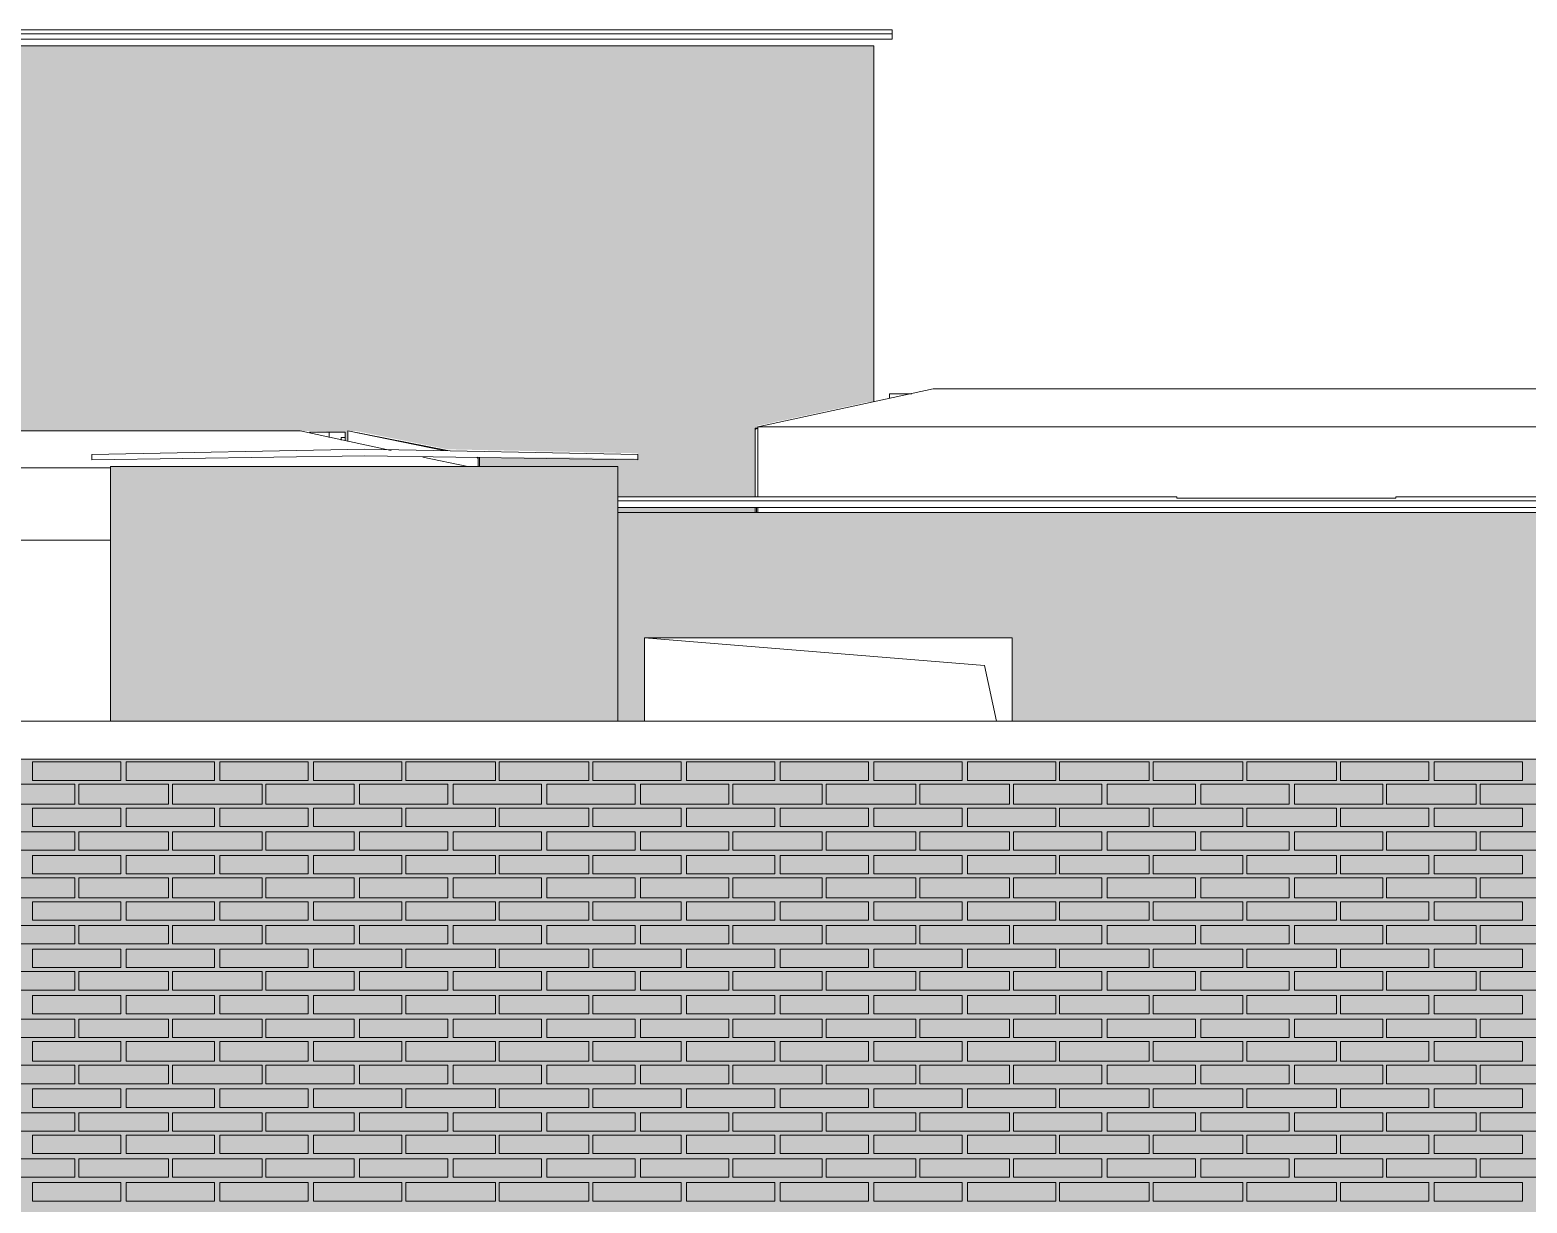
# Model space of a CAD drawing. Header units: millimetres. Extents: x -28928 to 100580, y -22867 to 36490.
# Drawn here: x 67191 to 71995, y 7605 to 11368 of the extents above; entities that cross this region are included whole.
import ezdxf

# ---------------------------------------------------------------- set-up
doc = ezdxf.new("R2010")
doc.units = ezdxf.units.MM
doc.layers.add('PDF _Геометрия', color=7, linetype='Continuous', true_color=0x8f8e8d)
doc.layers.add('PDF _Сплошная заливка', color=7, linetype='Continuous', true_color=0xffffff)

msp = doc.modelspace()

# ---------------------------------------------------------------- hatches: boundary and pattern name
at = {"layer": 'PDF _Сплошная заливка', "true_color": 0x383e42, "transparency": 33554559}
h = msp.add_hatch(color=250, dxfattribs=at)
h.paths.add_polyline_path([(69881.8, 10174.9), (69898.7, 10174.9), (69898.7, 11317.2), (65414.1, 11317.2), (65414.1, 10174.9), (65426.8, 10174.9), (65443.7, 10166.4), (65456.4, 10162.2), (65481.8, 10149.5), (65494.5, 10145.3), (65519.9, 10132.6), (65532.6, 10128.4), (65549.5, 10119.9), (65562.2, 10115.7), (65587.6, 10103), (65600.3, 10098.7), (65625.7, 10086), (68088, 10081.8), (68202.2, 10077.6), (68202.2, 10052.2), (68210.7, 10052.2), (68210.7, 10081.8), (68236.1, 10081.8), (68532.2, 10022.6), (69141.4, 10009.9), (69141.4, 9993), (68887.6, 9997.2), (68633.7, 9997.2), (68633.7, 9967.6), (69078, 9967.6), (69078, 9870.3), (69518, 9870.3), (69518, 10090.3), (69526.4, 10090.3), (69526.4, 10098.7), (69568.7, 10107.2), (69585.7, 10111.4), (69628, 10119.9), (69644.9, 10124.1), (69687.2, 10132.6), (69704.1, 10136.8), (69725.3, 10141), (69742.2, 10145.3), (69784.5, 10153.7), (69801.4, 10158), (69843.7, 10166.4), (69860.7, 10170.7)])
h.paths.add_polyline_path([(69518, 9819.5), (69518, 9836.4), (69078, 9836.4), (69078, 9819.5)])
msp.add_hatch(color=250, dxfattribs=at).paths.add_polyline_path([(70343, 9417.6), (70343, 9151), (72128.3, 9151), (72128.3, 9819.5), (69078, 9819.5), (69078, 9151), (69162.6, 9151), (69162.6, 9417.6)])
at = {"layer": 'PDF _Сплошная заливка', "true_color": 0xdcd6cf, "transparency": 33554559}
msp.add_hatch(color=254, dxfattribs=at).paths.add_polyline_path([(60798.4, -2005.5), (60798.4, -4713.2), (70224.5, -4713.2), (70224.5, -1464), (74070.3, -1464), (74070.3, -4713.2), (82294.9, -4713.2), (82294.9, 9028.4), (55763.7, 9028.4), (55763.7, -4713.2), (56851.1, -4713.2), (56851.1, -1464), (58251.4, -1464), (58251.4, -4713.2), (59499.5, -4713.2), (59499.5, -2005.5)])

# ---------------------------------------------------------------- linework, layer by layer
at = {"layer": 'PDF _Геометрия', "color": 7, "lineweight": 9}
for points in [[(69958, 11355.3), (65350.7, 11355.3), (65350.7, 11368), (69958, 11368)], [(70089.1, 10217.2), (69526.4, 10094.5), (74518.7, 10094.5), (73956.1, 10217.2), (70089.1, 10217.2), (73956.1, 10217.2)], [(69526.4, 10090.3), (69518, 10090.3), (69518, 9870.3), (69518, 10086)], [(68265.7, 10022.6), (69141.4, 10005.7), (69141.4, 9988.7), (68265.7, 10001.4), (67389.9, 9988.7), (67389.9, 10005.7)], [(68451.8, 9997.2), (68595.7, 9967.6)], [(68629.5, 9967.6), (68629.5, 9993)], [(69162.6, 9417.6), (69162.6, 9151), (69162.6, 9417.6), (70343, 9417.6), (70343, 9151), (70343, 9417.6)]]:
    msp.add_lwpolyline(points, close=True, dxfattribs=at)
for points in [[(65350.7, 11355.3), (65350.7, 11338.4), (69958, 11338.4), (69958, 11355.3)], [(65350.7, 11351), (65350.7, 11338.4), (69958, 11338.4), (69958, 11351)], [(69898.7, 10174.9), (69898.7, 11317.2), (65414.1, 11317.2), (65414.1, 10174.9)], [(69526.4, 10094.5), (69526.4, 9870.3), (69526.4, 10094.5), (70089.1, 10217.2), (73956.1, 10217.2), (74518.7, 10094.5), (74518.7, 9866), (74518.7, 10094.5)], [(69949.5, 10187.6), (69949.5, 10200.3), (70021.4, 10200.3)], [(64694.9, 10081.8), (64690.7, 10081.8), (68058.4, 10081.8), (68350.3, 10018.4), (68058.4, 10081.8), (64690.7, 10081.8), (68058.4, 10081.8), (64690.7, 10081.8), (64132.2, 9963.4)], [(68058.4, 10081.8), (68058.4, 10081.8)], [(68088, 10077.6), (68151.4, 10077.6), (68151.4, 10060.7), (68151.4, 10077.6), (68202.2, 10077.6), (68202.2, 10060.7), (68189.5, 10060.7), (68189.5, 10052.2), (68189.5, 10060.7)], [(68202.2, 10060.7), (68202.2, 10052.2)], [(68210.7, 10081.8), (68210.7, 10081.8)], [(68519.5, 10018.4), (68210.7, 10081.8), (68210.7, 10048), (68210.7, 10081.8), (68532.2, 10018.4)], [(68210.7, 10048), (68210.7, 10081.8), (68210.7, 10048)], [(68210.7, 10081.8), (68210.7, 10081.8)], [(68210.7, 10081.8), (68210.7, 10081.8)], [(69518, 9870.3), (69518, 10086)], [(68625.3, 9997.2), (68629.5, 9993)], [(68633.7, 9967.6), (68633.7, 9997.2)], [(67449.1, 9730.7), (64132.2, 9730.7), (64132.2, 9963.4), (67449.1, 9963.4)], [(69078, 9151), (69078, 9967.6), (67449.1, 9967.6), (67449.1, 9151)], [(69078, 9870.3), (70871.8, 9870.3), (70871.8, 9866), (71574.1, 9866), (71574.1, 9870.3), (72187.6, 9870.3), (72187.6, 9857.6), (69078, 9857.6)], [(72187.6, 9857.6), (72187.6, 9836.4), (69078, 9836.4), (72187.6, 9836.4), (72187.6, 9853.4)], [(70871.8, 9866), (71574.1, 9866)], [(72128.4, 9151), (72128.4, 9819.5), (69078, 9819.5)], [(69518, 9819.5), (69518, 9836.4)], [(69522.2, 9819.5), (69522.2, 9836.4)], [(69526.4, 9819.5), (69526.4, 9836.4)], [(83589.5, 9447.2), (82789.9, 9447.2), (82789.9, 9151), (82531.8, 9151), (82375.3, 9151), (82375.3, 9028.4), (55704.5, 9028.4), (55704.5, 9151), (82375.3, 9151), (82375.3, 9028.4)], [(70292.2, 9151), (70254.1, 9328.7), (69162.6, 9417.6)]]:
    msp.add_lwpolyline(points, dxfattribs=at)
at = {"layer": 'PDF _Геометрия', "lineweight": 9}
for points in [[(67483, 9019.9), (67483, 8960.7), (67199.5, 8960.7), (67199.5, 9019.9)], [(67783.4, 9019.9), (67783.4, 8960.7), (67499.9, 8960.7), (67499.9, 9019.9)], [(68083.7, 9019.9), (68083.7, 8960.7), (67800.3, 8960.7), (67800.3, 9019.9)], [(68384.1, 9019.9), (68384.1, 8960.7), (68100.7, 8960.7), (68100.7, 9019.9)], [(68684.5, 9019.9), (68684.5, 8960.7), (68396.8, 8960.7), (68396.8, 9019.9)], [(68984.9, 9019.9), (68984.9, 8960.7), (68697.2, 8960.7), (68697.2, 9019.9)], [(69281.1, 9019.9), (69281.1, 8960.7), (68997.6, 8960.7), (68997.6, 9019.9)], [(69581.4, 9019.9), (69581.4, 8960.7), (69298, 8960.7), (69298, 9019.9)], [(69881.8, 9019.9), (69881.8, 8960.7), (69598.4, 8960.7), (69598.4, 9019.9)], [(70182.2, 9019.9), (70182.2, 8960.7), (69898.7, 8960.7), (69898.7, 9019.9)], [(70482.6, 9019.9), (70482.6, 8960.7), (70199.1, 8960.7), (70199.1, 9019.9)], [(70783, 9019.9), (70783, 8960.7), (70495.3, 8960.7), (70495.3, 9019.9)], [(71083.4, 9019.9), (71083.4, 8960.7), (70795.7, 8960.7), (70795.7, 9019.9)], [(71383.7, 9019.9), (71383.7, 8960.7), (71096.1, 8960.7), (71096.1, 9019.9)], [(71679.9, 9019.9), (71679.9, 8960.7), (71396.4, 8960.7), (71396.4, 9019.9)], [(71980.3, 9019.9), (71980.3, 8960.7), (71696.8, 8960.7), (71696.8, 9019.9)], [(67334.9, 8884.5), (67191.1, 8884.5), (67051.4, 8884.5), (67051.4, 8948), (67191.1, 8948), (67334.9, 8948)], [(67635.3, 8884.5), (67491.4, 8884.5), (67347.6, 8884.5), (67347.6, 8948), (67491.4, 8948), (67635.3, 8948)], [(67935.7, 8884.5), (67791.8, 8884.5), (67648, 8884.5), (67648, 8948), (67791.8, 8948), (67935.7, 8948)], [(68231.8, 8884.5), (68092.2, 8884.5), (67948.4, 8884.5), (67948.4, 8948), (68092.2, 8948), (68231.8, 8948)], [(68532.2, 8884.5), (68392.6, 8884.5), (68248.7, 8884.5), (68248.7, 8948), (68392.6, 8948), (68532.2, 8948)], [(68832.6, 8884.5), (68693, 8884.5), (68549.1, 8884.5), (68549.1, 8948), (68693, 8948), (68832.6, 8948)], [(69133, 8884.5), (68989.1, 8884.5), (68849.5, 8884.5), (68849.5, 8948), (68989.1, 8948), (69133, 8948)], [(69433.4, 8884.5), (69289.5, 8884.5), (69149.9, 8884.5), (69149.9, 8948), (69289.5, 8948), (69433.4, 8948)], [(69733.7, 8884.5), (69589.9, 8884.5), (69446.1, 8884.5), (69446.1, 8948), (69589.9, 8948), (69733.7, 8948)], [(70034.1, 8884.5), (69890.3, 8884.5), (69746.4, 8884.5), (69746.4, 8948), (69890.3, 8948), (70034.1, 8948)], [(70334.5, 8884.5), (70190.7, 8884.5), (70046.8, 8884.5), (70046.8, 8948), (70190.7, 8948), (70334.5, 8948)], [(70630.7, 8884.5), (70491.1, 8884.5), (70347.2, 8884.5), (70347.2, 8948), (70491.1, 8948), (70630.7, 8948)], [(70931.1, 8884.5), (70791.4, 8884.5), (70647.6, 8884.5), (70647.6, 8948), (70791.4, 8948), (70931.1, 8948)], [(71231.4, 8884.5), (71087.6, 8884.5), (70948, 8884.5), (70948, 8948), (71087.6, 8948), (71231.4, 8948)], [(71531.8, 8884.5), (71388, 8884.5), (71248.4, 8884.5), (71248.4, 8948), (71388, 8948), (71531.8, 8948)], [(71832.2, 8884.5), (71688.4, 8884.5), (71544.5, 8884.5), (71544.5, 8948), (71688.4, 8948), (71832.2, 8948)], [(72132.6, 8884.5), (71988.7, 8884.5), (71844.9, 8884.5), (71844.9, 8948), (71988.7, 8948), (72132.6, 8948)], [(67483, 8871.8), (67483, 8812.6), (67199.5, 8812.6), (67199.5, 8871.8)], [(67783.4, 8871.8), (67783.4, 8812.6), (67499.9, 8812.6), (67499.9, 8871.8)], [(68083.7, 8871.8), (68083.7, 8812.6), (67800.3, 8812.6), (67800.3, 8871.8)], [(68384.1, 8871.8), (68384.1, 8812.6), (68100.7, 8812.6), (68100.7, 8871.8)], [(68684.5, 8871.8), (68684.5, 8812.6), (68396.8, 8812.6), (68396.8, 8871.8)], [(68984.9, 8871.8), (68984.9, 8812.6), (68697.2, 8812.6), (68697.2, 8871.8)], [(69281.1, 8871.8), (69281.1, 8812.6), (68997.6, 8812.6), (68997.6, 8871.8)], [(69581.4, 8871.8), (69581.4, 8812.6), (69298, 8812.6), (69298, 8871.8)], [(69881.8, 8871.8), (69881.8, 8812.6), (69598.4, 8812.6), (69598.4, 8871.8)], [(70182.2, 8871.8), (70182.2, 8812.6), (69898.7, 8812.6), (69898.7, 8871.8)], [(70482.6, 8871.8), (70482.6, 8812.6), (70199.1, 8812.6), (70199.1, 8871.8)], [(70783, 8871.8), (70783, 8812.6), (70495.3, 8812.6), (70495.3, 8871.8)], [(71083.4, 8871.8), (71083.4, 8812.6), (70795.7, 8812.6), (70795.7, 8871.8)], [(71383.7, 8871.8), (71383.7, 8812.6), (71096.1, 8812.6), (71096.1, 8871.8)], [(71679.9, 8871.8), (71679.9, 8812.6), (71396.4, 8812.6), (71396.4, 8871.8)], [(71980.3, 8871.8), (71980.3, 8812.6), (71696.8, 8812.6), (71696.8, 8871.8)], [(67334.9, 8736.4), (67191.1, 8736.4), (67051.4, 8736.4), (67051.4, 8795.7), (67191.1, 8795.7), (67334.9, 8795.7)], [(67635.3, 8736.4), (67491.4, 8736.4), (67347.6, 8736.4), (67347.6, 8795.7), (67491.4, 8795.7), (67635.3, 8795.7)], [(67935.7, 8736.4), (67791.8, 8736.4), (67648, 8736.4), (67648, 8795.7), (67791.8, 8795.7), (67935.7, 8795.7)], [(68231.8, 8736.4), (68092.2, 8736.4), (67948.4, 8736.4), (67948.4, 8795.7), (68092.2, 8795.7), (68231.8, 8795.7)], [(68532.2, 8736.4), (68392.6, 8736.4), (68248.7, 8736.4), (68248.7, 8795.7), (68392.6, 8795.7), (68532.2, 8795.7)], [(68832.6, 8736.4), (68693, 8736.4), (68549.1, 8736.4), (68549.1, 8795.7), (68693, 8795.7), (68832.6, 8795.7)], [(69133, 8736.4), (68989.1, 8736.4), (68849.5, 8736.4), (68849.5, 8795.7), (68989.1, 8795.7), (69133, 8795.7)], [(69433.4, 8736.4), (69289.5, 8736.4), (69149.9, 8736.4), (69149.9, 8795.7), (69289.5, 8795.7), (69433.4, 8795.7)], [(69733.7, 8736.4), (69589.9, 8736.4), (69446.1, 8736.4), (69446.1, 8795.7), (69589.9, 8795.7), (69733.7, 8795.7)], [(70034.1, 8736.4), (69890.3, 8736.4), (69746.4, 8736.4), (69746.4, 8795.7), (69890.3, 8795.7), (70034.1, 8795.7)], [(70334.5, 8736.4), (70190.7, 8736.4), (70046.8, 8736.4), (70046.8, 8795.7), (70190.7, 8795.7), (70334.5, 8795.7)], [(70630.7, 8736.4), (70491.1, 8736.4), (70347.2, 8736.4), (70347.2, 8795.7), (70491.1, 8795.7), (70630.7, 8795.7)], [(70931.1, 8736.4), (70791.4, 8736.4), (70647.6, 8736.4), (70647.6, 8795.7), (70791.4, 8795.7), (70931.1, 8795.7)], [(71231.4, 8736.4), (71087.6, 8736.4), (70948, 8736.4), (70948, 8795.7), (71087.6, 8795.7), (71231.4, 8795.7)], [(71531.8, 8736.4), (71388, 8736.4), (71248.4, 8736.4), (71248.4, 8795.7), (71388, 8795.7), (71531.8, 8795.7)], [(71832.2, 8736.4), (71688.4, 8736.4), (71544.5, 8736.4), (71544.5, 8795.7), (71688.4, 8795.7), (71832.2, 8795.7)], [(72132.6, 8736.4), (71988.7, 8736.4), (71844.9, 8736.4), (71844.9, 8795.7), (71988.7, 8795.7), (72132.6, 8795.7)], [(67483, 8719.5), (67483, 8660.3), (67199.5, 8660.3), (67199.5, 8719.5)], [(67783.4, 8719.5), (67783.4, 8660.3), (67499.9, 8660.3), (67499.9, 8719.5)], [(68083.7, 8719.5), (68083.7, 8660.3), (67800.3, 8660.3), (67800.3, 8719.5)], [(68384.1, 8719.5), (68384.1, 8660.3), (68100.7, 8660.3), (68100.7, 8719.5)], [(68684.5, 8719.5), (68684.5, 8660.3), (68396.8, 8660.3), (68396.8, 8719.5)], [(68984.9, 8719.5), (68984.9, 8660.3), (68697.2, 8660.3), (68697.2, 8719.5)], [(69281.1, 8719.5), (69281.1, 8660.3), (68997.6, 8660.3), (68997.6, 8719.5)], [(69581.4, 8719.5), (69581.4, 8660.3), (69298, 8660.3), (69298, 8719.5)], [(69881.8, 8719.5), (69881.8, 8660.3), (69598.4, 8660.3), (69598.4, 8719.5)], [(70182.2, 8719.5), (70182.2, 8660.3), (69898.7, 8660.3), (69898.7, 8719.5)], [(70482.6, 8719.5), (70482.6, 8660.3), (70199.1, 8660.3), (70199.1, 8719.5)], [(70783, 8719.5), (70783, 8660.3), (70495.3, 8660.3), (70495.3, 8719.5)], [(71083.4, 8719.5), (71083.4, 8660.3), (70795.7, 8660.3), (70795.7, 8719.5)], [(71383.7, 8719.5), (71383.7, 8660.3), (71096.1, 8660.3), (71096.1, 8719.5)], [(71679.9, 8719.5), (71679.9, 8660.3), (71396.4, 8660.3), (71396.4, 8719.5)], [(71980.3, 8719.5), (71980.3, 8660.3), (71696.8, 8660.3), (71696.8, 8719.5)], [(67334.9, 8584.1), (67191.1, 8584.1), (67051.4, 8584.1), (67051.4, 8647.6), (67191.1, 8647.6), (67334.9, 8647.6)], [(67635.3, 8584.1), (67491.4, 8584.1), (67347.6, 8584.1), (67347.6, 8647.6), (67491.4, 8647.6), (67635.3, 8647.6)], [(67935.7, 8584.1), (67791.8, 8584.1), (67648, 8584.1), (67648, 8647.6), (67791.8, 8647.6), (67935.7, 8647.6)], [(68231.8, 8584.1), (68092.2, 8584.1), (67948.4, 8584.1), (67948.4, 8647.6), (68092.2, 8647.6), (68231.8, 8647.6)], [(68532.2, 8584.1), (68392.6, 8584.1), (68248.7, 8584.1), (68248.7, 8647.6), (68392.6, 8647.6), (68532.2, 8647.6)], [(68832.6, 8584.1), (68693, 8584.1), (68549.1, 8584.1), (68549.1, 8647.6), (68693, 8647.6), (68832.6, 8647.6)], [(69133, 8584.1), (68989.1, 8584.1), (68849.5, 8584.1), (68849.5, 8647.6), (68989.1, 8647.6), (69133, 8647.6)], [(69433.4, 8584.1), (69289.5, 8584.1), (69149.9, 8584.1), (69149.9, 8647.6), (69289.5, 8647.6), (69433.4, 8647.6)], [(69733.7, 8584.1), (69589.9, 8584.1), (69446.1, 8584.1), (69446.1, 8647.6), (69589.9, 8647.6), (69733.7, 8647.6)], [(70034.1, 8584.1), (69890.3, 8584.1), (69746.4, 8584.1), (69746.4, 8647.6), (69890.3, 8647.6), (70034.1, 8647.6)], [(70334.5, 8584.1), (70190.7, 8584.1), (70046.8, 8584.1), (70046.8, 8647.6), (70190.7, 8647.6), (70334.5, 8647.6)], [(70630.7, 8584.1), (70491.1, 8584.1), (70347.2, 8584.1), (70347.2, 8647.6), (70491.1, 8647.6), (70630.7, 8647.6)], [(70931.1, 8584.1), (70791.4, 8584.1), (70647.6, 8584.1), (70647.6, 8647.6), (70791.4, 8647.6), (70931.1, 8647.6)], [(71231.4, 8584.1), (71087.6, 8584.1), (70948, 8584.1), (70948, 8647.6), (71087.6, 8647.6), (71231.4, 8647.6)], [(71531.8, 8584.1), (71388, 8584.1), (71248.4, 8584.1), (71248.4, 8647.6), (71388, 8647.6), (71531.8, 8647.6)], [(71832.2, 8584.1), (71688.4, 8584.1), (71544.5, 8584.1), (71544.5, 8647.6), (71688.4, 8647.6), (71832.2, 8647.6)], [(72132.6, 8584.1), (71988.7, 8584.1), (71844.9, 8584.1), (71844.9, 8647.6), (71988.7, 8647.6), (72132.6, 8647.6)], [(67483, 8571.4), (67483, 8512.2), (67199.5, 8512.2), (67199.5, 8571.4)], [(67783.4, 8571.4), (67783.4, 8512.2), (67499.9, 8512.2), (67499.9, 8571.4)], [(68083.7, 8571.4), (68083.7, 8512.2), (67800.3, 8512.2), (67800.3, 8571.4)], [(68384.1, 8571.4), (68384.1, 8512.2), (68100.7, 8512.2), (68100.7, 8571.4)], [(68684.5, 8571.4), (68684.5, 8512.2), (68396.8, 8512.2), (68396.8, 8571.4)], [(68984.9, 8571.4), (68984.9, 8512.2), (68697.2, 8512.2), (68697.2, 8571.4)], [(69281.1, 8571.4), (69281.1, 8512.2), (68997.6, 8512.2), (68997.6, 8571.4)], [(69581.4, 8571.4), (69581.4, 8512.2), (69298, 8512.2), (69298, 8571.4)], [(69881.8, 8571.4), (69881.8, 8512.2), (69598.4, 8512.2), (69598.4, 8571.4)], [(70182.2, 8571.4), (70182.2, 8512.2), (69898.7, 8512.2), (69898.7, 8571.4)], [(70482.6, 8571.4), (70482.6, 8512.2), (70199.1, 8512.2), (70199.1, 8571.4)], [(70783, 8571.4), (70783, 8512.2), (70495.3, 8512.2), (70495.3, 8571.4)], [(71083.4, 8571.4), (71083.4, 8512.2), (70795.7, 8512.2), (70795.7, 8571.4)], [(71383.7, 8571.4), (71383.7, 8512.2), (71096.1, 8512.2), (71096.1, 8571.4)], [(71679.9, 8571.4), (71679.9, 8512.2), (71396.4, 8512.2), (71396.4, 8571.4)], [(71980.3, 8571.4), (71980.3, 8512.2), (71696.8, 8512.2), (71696.8, 8571.4)], [(67334.9, 8436), (67191.1, 8436), (67051.4, 8436), (67051.4, 8495.3), (67191.1, 8495.3), (67334.9, 8495.3)], [(67635.3, 8436), (67491.4, 8436), (67347.6, 8436), (67347.6, 8495.3), (67491.4, 8495.3), (67635.3, 8495.3)], [(67935.7, 8436), (67791.8, 8436), (67648, 8436), (67648, 8495.3), (67791.8, 8495.3), (67935.7, 8495.3)], [(68231.8, 8436), (68092.2, 8436), (67948.4, 8436), (67948.4, 8495.3), (68092.2, 8495.3), (68231.8, 8495.3)], [(68532.2, 8436), (68392.6, 8436), (68248.7, 8436), (68248.7, 8495.3), (68392.6, 8495.3), (68532.2, 8495.3)], [(68832.6, 8436), (68693, 8436), (68549.1, 8436), (68549.1, 8495.3), (68693, 8495.3), (68832.6, 8495.3)], [(69133, 8436), (68989.1, 8436), (68849.5, 8436), (68849.5, 8495.3), (68989.1, 8495.3), (69133, 8495.3)], [(69433.4, 8436), (69289.5, 8436), (69149.9, 8436), (69149.9, 8495.3), (69289.5, 8495.3), (69433.4, 8495.3)], [(69733.7, 8436), (69589.9, 8436), (69446.1, 8436), (69446.1, 8495.3), (69589.9, 8495.3), (69733.7, 8495.3)], [(70034.1, 8436), (69890.3, 8436), (69746.4, 8436), (69746.4, 8495.3), (69890.3, 8495.3), (70034.1, 8495.3)], [(70334.5, 8436), (70190.7, 8436), (70046.8, 8436), (70046.8, 8495.3), (70190.7, 8495.3), (70334.5, 8495.3)], [(70630.7, 8436), (70491.1, 8436), (70347.2, 8436), (70347.2, 8495.3), (70491.1, 8495.3), (70630.7, 8495.3)], [(70931.1, 8436), (70791.4, 8436), (70647.6, 8436), (70647.6, 8495.3), (70791.4, 8495.3), (70931.1, 8495.3)], [(71231.4, 8436), (71087.6, 8436), (70948, 8436), (70948, 8495.3), (71087.6, 8495.3), (71231.4, 8495.3)], [(71531.8, 8436), (71388, 8436), (71248.4, 8436), (71248.4, 8495.3), (71388, 8495.3), (71531.8, 8495.3)], [(71832.2, 8436), (71688.4, 8436), (71544.5, 8436), (71544.5, 8495.3), (71688.4, 8495.3), (71832.2, 8495.3)], [(72132.6, 8436), (71988.7, 8436), (71844.9, 8436), (71844.9, 8495.3), (71988.7, 8495.3), (72132.6, 8495.3)], [(67483, 8419.1), (67483, 8359.9), (67199.5, 8359.9), (67199.5, 8419.1)], [(67783.4, 8419.1), (67783.4, 8359.9), (67499.9, 8359.9), (67499.9, 8419.1)], [(68083.7, 8419.1), (68083.7, 8359.9), (67800.3, 8359.9), (67800.3, 8419.1)], [(68384.1, 8419.1), (68384.1, 8359.9), (68100.7, 8359.9), (68100.7, 8419.1)], [(68684.5, 8419.1), (68684.5, 8359.9), (68396.8, 8359.9), (68396.8, 8419.1)], [(68984.9, 8419.1), (68984.9, 8359.9), (68697.2, 8359.9), (68697.2, 8419.1)], [(69281.1, 8419.1), (69281.1, 8359.9), (68997.6, 8359.9), (68997.6, 8419.1)], [(69581.4, 8419.1), (69581.4, 8359.9), (69298, 8359.9), (69298, 8419.1)], [(69881.8, 8419.1), (69881.8, 8359.9), (69598.4, 8359.9), (69598.4, 8419.1)], [(70182.2, 8419.1), (70182.2, 8359.9), (69898.7, 8359.9), (69898.7, 8419.1)], [(70482.6, 8419.1), (70482.6, 8359.9), (70199.1, 8359.9), (70199.1, 8419.1)], [(70783, 8419.1), (70783, 8359.9), (70495.3, 8359.9), (70495.3, 8419.1)], [(71083.4, 8419.1), (71083.4, 8359.9), (70795.7, 8359.9), (70795.7, 8419.1)], [(71383.7, 8419.1), (71383.7, 8359.9), (71096.1, 8359.9), (71096.1, 8419.1)], [(71679.9, 8419.1), (71679.9, 8359.9), (71396.4, 8359.9), (71396.4, 8419.1)], [(71980.3, 8419.1), (71980.3, 8359.9), (71696.8, 8359.9), (71696.8, 8419.1)], [(67334.9, 8288), (67191.1, 8288), (67051.4, 8288), (67051.4, 8347.2), (67191.1, 8347.2), (67334.9, 8347.2)], [(67635.3, 8288), (67491.4, 8288), (67347.6, 8288), (67347.6, 8347.2), (67491.4, 8347.2), (67635.3, 8347.2)], [(67935.7, 8288), (67791.8, 8288), (67648, 8288), (67648, 8347.2), (67791.8, 8347.2), (67935.7, 8347.2)], [(68231.8, 8288), (68092.2, 8288), (67948.4, 8288), (67948.4, 8347.2), (68092.2, 8347.2), (68231.8, 8347.2)], [(68532.2, 8288), (68392.6, 8288), (68248.7, 8288), (68248.7, 8347.2), (68392.6, 8347.2), (68532.2, 8347.2)], [(68832.6, 8288), (68693, 8288), (68549.1, 8288), (68549.1, 8347.2), (68693, 8347.2), (68832.6, 8347.2)], [(69133, 8288), (68989.1, 8288), (68849.5, 8288), (68849.5, 8347.2), (68989.1, 8347.2), (69133, 8347.2)], [(69433.4, 8288), (69289.5, 8288), (69149.9, 8288), (69149.9, 8347.2), (69289.5, 8347.2), (69433.4, 8347.2)], [(69733.7, 8288), (69589.9, 8288), (69446.1, 8288), (69446.1, 8347.2), (69589.9, 8347.2), (69733.7, 8347.2)], [(70034.1, 8288), (69890.3, 8288), (69746.4, 8288), (69746.4, 8347.2), (69890.3, 8347.2), (70034.1, 8347.2)], [(70334.5, 8288), (70190.7, 8288), (70046.8, 8288), (70046.8, 8347.2), (70190.7, 8347.2), (70334.5, 8347.2)], [(70630.7, 8288), (70491.1, 8288), (70347.2, 8288), (70347.2, 8347.2), (70491.1, 8347.2), (70630.7, 8347.2)], [(70931.1, 8288), (70791.4, 8288), (70647.6, 8288), (70647.6, 8347.2), (70791.4, 8347.2), (70931.1, 8347.2)], [(71231.4, 8288), (71087.6, 8288), (70948, 8288), (70948, 8347.2), (71087.6, 8347.2), (71231.4, 8347.2)], [(71531.8, 8288), (71388, 8288), (71248.4, 8288), (71248.4, 8347.2), (71388, 8347.2), (71531.8, 8347.2)], [(71832.2, 8288), (71688.4, 8288), (71544.5, 8288), (71544.5, 8347.2), (71688.4, 8347.2), (71832.2, 8347.2)], [(72132.6, 8288), (71988.7, 8288), (71844.9, 8288), (71844.9, 8347.2), (71988.7, 8347.2), (72132.6, 8347.2)], [(67483, 8271), (67483, 8211.8), (67199.5, 8211.8), (67199.5, 8271)], [(67783.4, 8271), (67783.4, 8211.8), (67499.9, 8211.8), (67499.9, 8271)], [(68083.7, 8271), (68083.7, 8211.8), (67800.3, 8211.8), (67800.3, 8271)], [(68384.1, 8271), (68384.1, 8211.8), (68100.7, 8211.8), (68100.7, 8271)], [(68684.5, 8271), (68684.5, 8211.8), (68396.8, 8211.8), (68396.8, 8271)], [(68984.9, 8271), (68984.9, 8211.8), (68697.2, 8211.8), (68697.2, 8271)], [(69281.1, 8271), (69281.1, 8211.8), (68997.6, 8211.8), (68997.6, 8271)], [(69581.4, 8271), (69581.4, 8211.8), (69298, 8211.8), (69298, 8271)], [(69881.8, 8271), (69881.8, 8211.8), (69598.4, 8211.8), (69598.4, 8271)], [(70182.2, 8271), (70182.2, 8211.8), (69898.7, 8211.8), (69898.7, 8271)], [(70482.6, 8271), (70482.6, 8211.8), (70199.1, 8211.8), (70199.1, 8271)], [(70783, 8271), (70783, 8211.8), (70495.3, 8211.8), (70495.3, 8271)], [(71083.4, 8271), (71083.4, 8211.8), (70795.7, 8211.8), (70795.7, 8271)], [(71383.7, 8271), (71383.7, 8211.8), (71096.1, 8211.8), (71096.1, 8271)], [(71679.9, 8271), (71679.9, 8211.8), (71396.4, 8211.8), (71396.4, 8271)], [(71980.3, 8271), (71980.3, 8211.8), (71696.8, 8211.8), (71696.8, 8271)], [(67334.9, 8135.7), (67191.1, 8135.7), (67051.4, 8135.7), (67051.4, 8194.9), (67191.1, 8194.9), (67334.9, 8194.9)], [(67635.3, 8135.7), (67491.4, 8135.7), (67347.6, 8135.7), (67347.6, 8194.9), (67491.4, 8194.9), (67635.3, 8194.9)], [(67935.7, 8135.7), (67791.8, 8135.7), (67648, 8135.7), (67648, 8194.9), (67791.8, 8194.9), (67935.7, 8194.9)], [(68231.8, 8135.7), (68092.2, 8135.7), (67948.4, 8135.7), (67948.4, 8194.9), (68092.2, 8194.9), (68231.8, 8194.9)], [(68532.2, 8135.7), (68392.6, 8135.7), (68248.7, 8135.7), (68248.7, 8194.9), (68392.6, 8194.9), (68532.2, 8194.9)], [(68832.6, 8135.7), (68693, 8135.7), (68549.1, 8135.7), (68549.1, 8194.9), (68693, 8194.9), (68832.6, 8194.9)], [(69133, 8135.7), (68989.1, 8135.7), (68849.5, 8135.7), (68849.5, 8194.9), (68989.1, 8194.9), (69133, 8194.9)], [(69433.4, 8135.7), (69289.5, 8135.7), (69149.9, 8135.7), (69149.9, 8194.9), (69289.5, 8194.9), (69433.4, 8194.9)], [(69733.7, 8135.7), (69589.9, 8135.7), (69446.1, 8135.7), (69446.1, 8194.9), (69589.9, 8194.9), (69733.7, 8194.9)], [(70034.1, 8135.7), (69890.3, 8135.7), (69746.4, 8135.7), (69746.4, 8194.9), (69890.3, 8194.9), (70034.1, 8194.9)], [(70334.5, 8135.7), (70190.7, 8135.7), (70046.8, 8135.7), (70046.8, 8194.9), (70190.7, 8194.9), (70334.5, 8194.9)], [(70630.7, 8135.7), (70491.1, 8135.7), (70347.2, 8135.7), (70347.2, 8194.9), (70491.1, 8194.9), (70630.7, 8194.9)], [(70931.1, 8135.7), (70791.4, 8135.7), (70647.6, 8135.7), (70647.6, 8194.9), (70791.4, 8194.9), (70931.1, 8194.9)], [(71231.4, 8135.7), (71087.6, 8135.7), (70948, 8135.7), (70948, 8194.9), (71087.6, 8194.9), (71231.4, 8194.9)], [(71531.8, 8135.7), (71388, 8135.7), (71248.4, 8135.7), (71248.4, 8194.9), (71388, 8194.9), (71531.8, 8194.9)], [(71832.2, 8135.7), (71688.4, 8135.7), (71544.5, 8135.7), (71544.5, 8194.9), (71688.4, 8194.9), (71832.2, 8194.9)], [(72132.6, 8135.7), (71988.7, 8135.7), (71844.9, 8135.7), (71844.9, 8194.9), (71988.7, 8194.9), (72132.6, 8194.9)], [(67483, 8123), (67483, 8059.5), (67199.5, 8059.5), (67199.5, 8123)], [(67783.4, 8123), (67783.4, 8059.5), (67499.9, 8059.5), (67499.9, 8123)], [(68083.7, 8123), (68083.7, 8059.5), (67800.3, 8059.5), (67800.3, 8123)], [(68384.1, 8123), (68384.1, 8059.5), (68100.7, 8059.5), (68100.7, 8123)], [(68684.5, 8123), (68684.5, 8059.5), (68396.8, 8059.5), (68396.8, 8123)], [(68984.9, 8123), (68984.9, 8059.5), (68697.2, 8059.5), (68697.2, 8123)], [(69281.1, 8123), (69281.1, 8059.5), (68997.6, 8059.5), (68997.6, 8123)], [(69581.4, 8123), (69581.4, 8059.5), (69298, 8059.5), (69298, 8123)], [(69881.8, 8123), (69881.8, 8059.5), (69598.4, 8059.5), (69598.4, 8123)], [(70182.2, 8123), (70182.2, 8059.5), (69898.7, 8059.5), (69898.7, 8123)], [(70482.6, 8123), (70482.6, 8059.5), (70199.1, 8059.5), (70199.1, 8123)], [(70783, 8123), (70783, 8059.5), (70495.3, 8059.5), (70495.3, 8123)], [(71083.4, 8123), (71083.4, 8059.5), (70795.7, 8059.5), (70795.7, 8123)], [(71383.7, 8123), (71383.7, 8059.5), (71096.1, 8059.5), (71096.1, 8123)], [(71679.9, 8123), (71679.9, 8059.5), (71396.4, 8059.5), (71396.4, 8123)], [(71980.3, 8123), (71980.3, 8059.5), (71696.8, 8059.5), (71696.8, 8123)], [(67334.9, 7987.6), (67191.1, 7987.6), (67051.4, 7987.6), (67051.4, 8046.8), (67191.1, 8046.8), (67334.9, 8046.8)], [(67635.3, 7987.6), (67491.4, 7987.6), (67347.6, 7987.6), (67347.6, 8046.8), (67491.4, 8046.8), (67635.3, 8046.8)], [(67935.7, 7987.6), (67791.8, 7987.6), (67648, 7987.6), (67648, 8046.8), (67791.8, 8046.8), (67935.7, 8046.8)], [(68231.8, 7987.6), (68092.2, 7987.6), (67948.4, 7987.6), (67948.4, 8046.8), (68092.2, 8046.8), (68231.8, 8046.8)], [(68532.2, 7987.6), (68392.6, 7987.6), (68248.7, 7987.6), (68248.7, 8046.8), (68392.6, 8046.8), (68532.2, 8046.8)], [(68832.6, 7987.6), (68693, 7987.6), (68549.1, 7987.6), (68549.1, 8046.8), (68693, 8046.8), (68832.6, 8046.8)], [(69133, 7987.6), (68989.1, 7987.6), (68849.5, 7987.6), (68849.5, 8046.8), (68989.1, 8046.8), (69133, 8046.8)], [(69433.4, 7987.6), (69289.5, 7987.6), (69149.9, 7987.6), (69149.9, 8046.8), (69289.5, 8046.8), (69433.4, 8046.8)], [(69733.7, 7987.6), (69589.9, 7987.6), (69446.1, 7987.6), (69446.1, 8046.8), (69589.9, 8046.8), (69733.7, 8046.8)], [(70034.1, 7987.6), (69890.3, 7987.6), (69746.4, 7987.6), (69746.4, 8046.8), (69890.3, 8046.8), (70034.1, 8046.8)], [(70334.5, 7987.6), (70190.7, 7987.6), (70046.8, 7987.6), (70046.8, 8046.8), (70190.7, 8046.8), (70334.5, 8046.8)], [(70630.7, 7987.6), (70491.1, 7987.6), (70347.2, 7987.6), (70347.2, 8046.8), (70491.1, 8046.8), (70630.7, 8046.8)], [(70931.1, 7987.6), (70791.4, 7987.6), (70647.6, 7987.6), (70647.6, 8046.8), (70791.4, 8046.8), (70931.1, 8046.8)], [(71231.4, 7987.6), (71087.6, 7987.6), (70948, 7987.6), (70948, 8046.8), (71087.6, 8046.8), (71231.4, 8046.8)], [(71531.8, 7987.6), (71388, 7987.6), (71248.4, 7987.6), (71248.4, 8046.8), (71388, 8046.8), (71531.8, 8046.8)], [(71832.2, 7987.6), (71688.4, 7987.6), (71544.5, 7987.6), (71544.5, 8046.8), (71688.4, 8046.8), (71832.2, 8046.8)], [(72132.6, 7987.6), (71988.7, 7987.6), (71844.9, 7987.6), (71844.9, 8046.8), (71988.7, 8046.8), (72132.6, 8046.8)], [(67483, 7970.7), (67483, 7911.4), (67199.5, 7911.4), (67199.5, 7970.7)], [(67783.4, 7970.7), (67783.4, 7911.4), (67499.9, 7911.4), (67499.9, 7970.7)], [(68083.7, 7970.7), (68083.7, 7911.4), (67800.3, 7911.4), (67800.3, 7970.7)], [(68384.1, 7970.7), (68384.1, 7911.4), (68100.7, 7911.4), (68100.7, 7970.7)], [(68684.5, 7970.7), (68684.5, 7911.4), (68396.8, 7911.4), (68396.8, 7970.7)], [(68984.9, 7970.7), (68984.9, 7911.4), (68697.2, 7911.4), (68697.2, 7970.7)], [(69281.1, 7970.7), (69281.1, 7911.4), (68997.6, 7911.4), (68997.6, 7970.7)], [(69581.4, 7970.7), (69581.4, 7911.4), (69298, 7911.4), (69298, 7970.7)], [(69881.8, 7970.7), (69881.8, 7911.4), (69598.4, 7911.4), (69598.4, 7970.7)], [(70182.2, 7970.7), (70182.2, 7911.4), (69898.7, 7911.4), (69898.7, 7970.7)], [(70482.6, 7970.7), (70482.6, 7911.4), (70199.1, 7911.4), (70199.1, 7970.7)], [(70783, 7970.7), (70783, 7911.4), (70495.3, 7911.4), (70495.3, 7970.7)], [(71083.4, 7970.7), (71083.4, 7911.4), (70795.7, 7911.4), (70795.7, 7970.7)], [(71383.7, 7970.7), (71383.7, 7911.4), (71096.1, 7911.4), (71096.1, 7970.7)], [(71679.9, 7970.7), (71679.9, 7911.4), (71396.4, 7911.4), (71396.4, 7970.7)], [(71980.3, 7970.7), (71980.3, 7911.4), (71696.8, 7911.4), (71696.8, 7970.7)], [(67334.9, 7835.3), (67191.1, 7835.3), (67051.4, 7835.3), (67051.4, 7894.5), (67191.1, 7894.5), (67334.9, 7894.5)], [(67635.3, 7835.3), (67491.4, 7835.3), (67347.6, 7835.3), (67347.6, 7894.5), (67491.4, 7894.5), (67635.3, 7894.5)], [(67935.7, 7835.3), (67791.8, 7835.3), (67648, 7835.3), (67648, 7894.5), (67791.8, 7894.5), (67935.7, 7894.5)], [(68231.8, 7835.3), (68092.2, 7835.3), (67948.4, 7835.3), (67948.4, 7894.5), (68092.2, 7894.5), (68231.8, 7894.5)], [(68532.2, 7835.3), (68392.6, 7835.3), (68248.7, 7835.3), (68248.7, 7894.5), (68392.6, 7894.5), (68532.2, 7894.5)], [(68832.6, 7835.3), (68693, 7835.3), (68549.1, 7835.3), (68549.1, 7894.5), (68693, 7894.5), (68832.6, 7894.5)], [(69133, 7835.3), (68989.1, 7835.3), (68849.5, 7835.3), (68849.5, 7894.5), (68989.1, 7894.5), (69133, 7894.5)], [(69433.4, 7835.3), (69289.5, 7835.3), (69149.9, 7835.3), (69149.9, 7894.5), (69289.5, 7894.5), (69433.4, 7894.5)], [(69733.7, 7835.3), (69589.9, 7835.3), (69446.1, 7835.3), (69446.1, 7894.5), (69589.9, 7894.5), (69733.7, 7894.5)], [(70034.1, 7835.3), (69890.3, 7835.3), (69746.4, 7835.3), (69746.4, 7894.5), (69890.3, 7894.5), (70034.1, 7894.5)], [(70334.5, 7835.3), (70190.7, 7835.3), (70046.8, 7835.3), (70046.8, 7894.5), (70190.7, 7894.5), (70334.5, 7894.5)], [(70630.7, 7835.3), (70491.1, 7835.3), (70347.2, 7835.3), (70347.2, 7894.5), (70491.1, 7894.5), (70630.7, 7894.5)], [(70931.1, 7835.3), (70791.4, 7835.3), (70647.6, 7835.3), (70647.6, 7894.5), (70791.4, 7894.5), (70931.1, 7894.5)], [(71231.4, 7835.3), (71087.6, 7835.3), (70948, 7835.3), (70948, 7894.5), (71087.6, 7894.5), (71231.4, 7894.5)], [(71531.8, 7835.3), (71388, 7835.3), (71248.4, 7835.3), (71248.4, 7894.5), (71388, 7894.5), (71531.8, 7894.5)], [(71832.2, 7835.3), (71688.4, 7835.3), (71544.5, 7835.3), (71544.5, 7894.5), (71688.4, 7894.5), (71832.2, 7894.5)], [(72132.6, 7835.3), (71988.7, 7835.3), (71844.9, 7835.3), (71844.9, 7894.5), (71988.7, 7894.5), (72132.6, 7894.5)], [(67483, 7822.6), (67483, 7763.4), (67199.5, 7763.4), (67199.5, 7822.6)], [(67783.4, 7822.6), (67783.4, 7763.4), (67499.9, 7763.4), (67499.9, 7822.6)], [(68083.7, 7822.6), (68083.7, 7763.4), (67800.3, 7763.4), (67800.3, 7822.6)], [(68384.1, 7822.6), (68384.1, 7763.4), (68100.7, 7763.4), (68100.7, 7822.6)], [(68684.5, 7822.6), (68684.5, 7763.4), (68396.8, 7763.4), (68396.8, 7822.6)], [(68984.9, 7822.6), (68984.9, 7763.4), (68697.2, 7763.4), (68697.2, 7822.6)], [(69281.1, 7822.6), (69281.1, 7763.4), (68997.6, 7763.4), (68997.6, 7822.6)], [(69581.4, 7822.6), (69581.4, 7763.4), (69298, 7763.4), (69298, 7822.6)], [(69881.8, 7822.6), (69881.8, 7763.4), (69598.4, 7763.4), (69598.4, 7822.6)], [(70182.2, 7822.6), (70182.2, 7763.4), (69898.7, 7763.4), (69898.7, 7822.6)], [(70482.6, 7822.6), (70482.6, 7763.4), (70199.1, 7763.4), (70199.1, 7822.6)], [(70783, 7822.6), (70783, 7763.4), (70495.3, 7763.4), (70495.3, 7822.6)], [(71083.4, 7822.6), (71083.4, 7763.4), (70795.7, 7763.4), (70795.7, 7822.6)], [(71383.7, 7822.6), (71383.7, 7763.4), (71096.1, 7763.4), (71096.1, 7822.6)], [(71679.9, 7822.6), (71679.9, 7763.4), (71396.4, 7763.4), (71396.4, 7822.6)], [(71980.3, 7822.6), (71980.3, 7763.4), (71696.8, 7763.4), (71696.8, 7822.6)], [(67334.9, 7687.2), (67191.1, 7687.2), (67051.4, 7687.2), (67051.4, 7746.4), (67191.1, 7746.4), (67334.9, 7746.4)], [(67635.3, 7687.2), (67491.4, 7687.2), (67347.6, 7687.2), (67347.6, 7746.4), (67491.4, 7746.4), (67635.3, 7746.4)], [(67935.7, 7687.2), (67791.8, 7687.2), (67648, 7687.2), (67648, 7746.4), (67791.8, 7746.4), (67935.7, 7746.4)], [(68231.8, 7687.2), (68092.2, 7687.2), (67948.4, 7687.2), (67948.4, 7746.4), (68092.2, 7746.4), (68231.8, 7746.4)], [(68532.2, 7687.2), (68392.6, 7687.2), (68248.7, 7687.2), (68248.7, 7746.4), (68392.6, 7746.4), (68532.2, 7746.4)], [(68832.6, 7687.2), (68693, 7687.2), (68549.1, 7687.2), (68549.1, 7746.4), (68693, 7746.4), (68832.6, 7746.4)], [(69133, 7687.2), (68989.1, 7687.2), (68849.5, 7687.2), (68849.5, 7746.4), (68989.1, 7746.4), (69133, 7746.4)], [(69433.4, 7687.2), (69289.5, 7687.2), (69149.9, 7687.2), (69149.9, 7746.4), (69289.5, 7746.4), (69433.4, 7746.4)], [(69733.7, 7687.2), (69589.9, 7687.2), (69446.1, 7687.2), (69446.1, 7746.4), (69589.9, 7746.4), (69733.7, 7746.4)], [(70034.1, 7687.2), (69890.3, 7687.2), (69746.4, 7687.2), (69746.4, 7746.4), (69890.3, 7746.4), (70034.1, 7746.4)], [(70334.5, 7687.2), (70190.7, 7687.2), (70046.8, 7687.2), (70046.8, 7746.4), (70190.7, 7746.4), (70334.5, 7746.4)], [(70630.7, 7687.2), (70491.1, 7687.2), (70347.2, 7687.2), (70347.2, 7746.4), (70491.1, 7746.4), (70630.7, 7746.4)], [(70931.1, 7687.2), (70791.4, 7687.2), (70647.6, 7687.2), (70647.6, 7746.4), (70791.4, 7746.4), (70931.1, 7746.4)], [(71231.4, 7687.2), (71087.6, 7687.2), (70948, 7687.2), (70948, 7746.4), (71087.6, 7746.4), (71231.4, 7746.4)], [(71531.8, 7687.2), (71388, 7687.2), (71248.4, 7687.2), (71248.4, 7746.4), (71388, 7746.4), (71531.8, 7746.4)], [(71832.2, 7687.2), (71688.4, 7687.2), (71544.5, 7687.2), (71544.5, 7746.4), (71688.4, 7746.4), (71832.2, 7746.4)], [(72132.6, 7687.2), (71988.7, 7687.2), (71844.9, 7687.2), (71844.9, 7746.4), (71988.7, 7746.4), (72132.6, 7746.4)], [(67483, 7670.3), (67483, 7611), (67199.5, 7611), (67199.5, 7670.3)], [(67783.4, 7670.3), (67783.4, 7611), (67499.9, 7611), (67499.9, 7670.3)], [(68083.7, 7670.3), (68083.7, 7611), (67800.3, 7611), (67800.3, 7670.3)], [(68384.1, 7670.3), (68384.1, 7611), (68100.7, 7611), (68100.7, 7670.3)], [(68684.5, 7670.3), (68684.5, 7611), (68396.8, 7611), (68396.8, 7670.3)], [(68984.9, 7670.3), (68984.9, 7611), (68697.2, 7611), (68697.2, 7670.3)], [(69281.1, 7670.3), (69281.1, 7611), (68997.6, 7611), (68997.6, 7670.3)], [(69581.4, 7670.3), (69581.4, 7611), (69298, 7611), (69298, 7670.3)], [(69881.8, 7670.3), (69881.8, 7611), (69598.4, 7611), (69598.4, 7670.3)], [(70182.2, 7670.3), (70182.2, 7611), (69898.7, 7611), (69898.7, 7670.3)], [(70482.6, 7670.3), (70482.6, 7611), (70199.1, 7611), (70199.1, 7670.3)], [(70783, 7670.3), (70783, 7611), (70495.3, 7611), (70495.3, 7670.3)], [(71083.4, 7670.3), (71083.4, 7611), (70795.7, 7611), (70795.7, 7670.3)], [(71383.7, 7670.3), (71383.7, 7611), (71096.1, 7611), (71096.1, 7670.3)], [(71679.9, 7670.3), (71679.9, 7611), (71396.4, 7611), (71396.4, 7670.3)], [(71980.3, 7670.3), (71980.3, 7611), (71696.8, 7611), (71696.8, 7670.3)]]:
    msp.add_lwpolyline(points, close=True, dxfattribs=at)
at = {"layer": 'PDF _Сплошная заливка', "color": 250, "lineweight": 9, "true_color": 0x383e42, "transparency": 33554559}
msp.add_solid([(67449.1, 9967.6), (67449.1, 9151), (69077.9, 9967.6), (69077.9, 9151)], dxfattribs=at)

doc.saveas('drawing.dxf')
